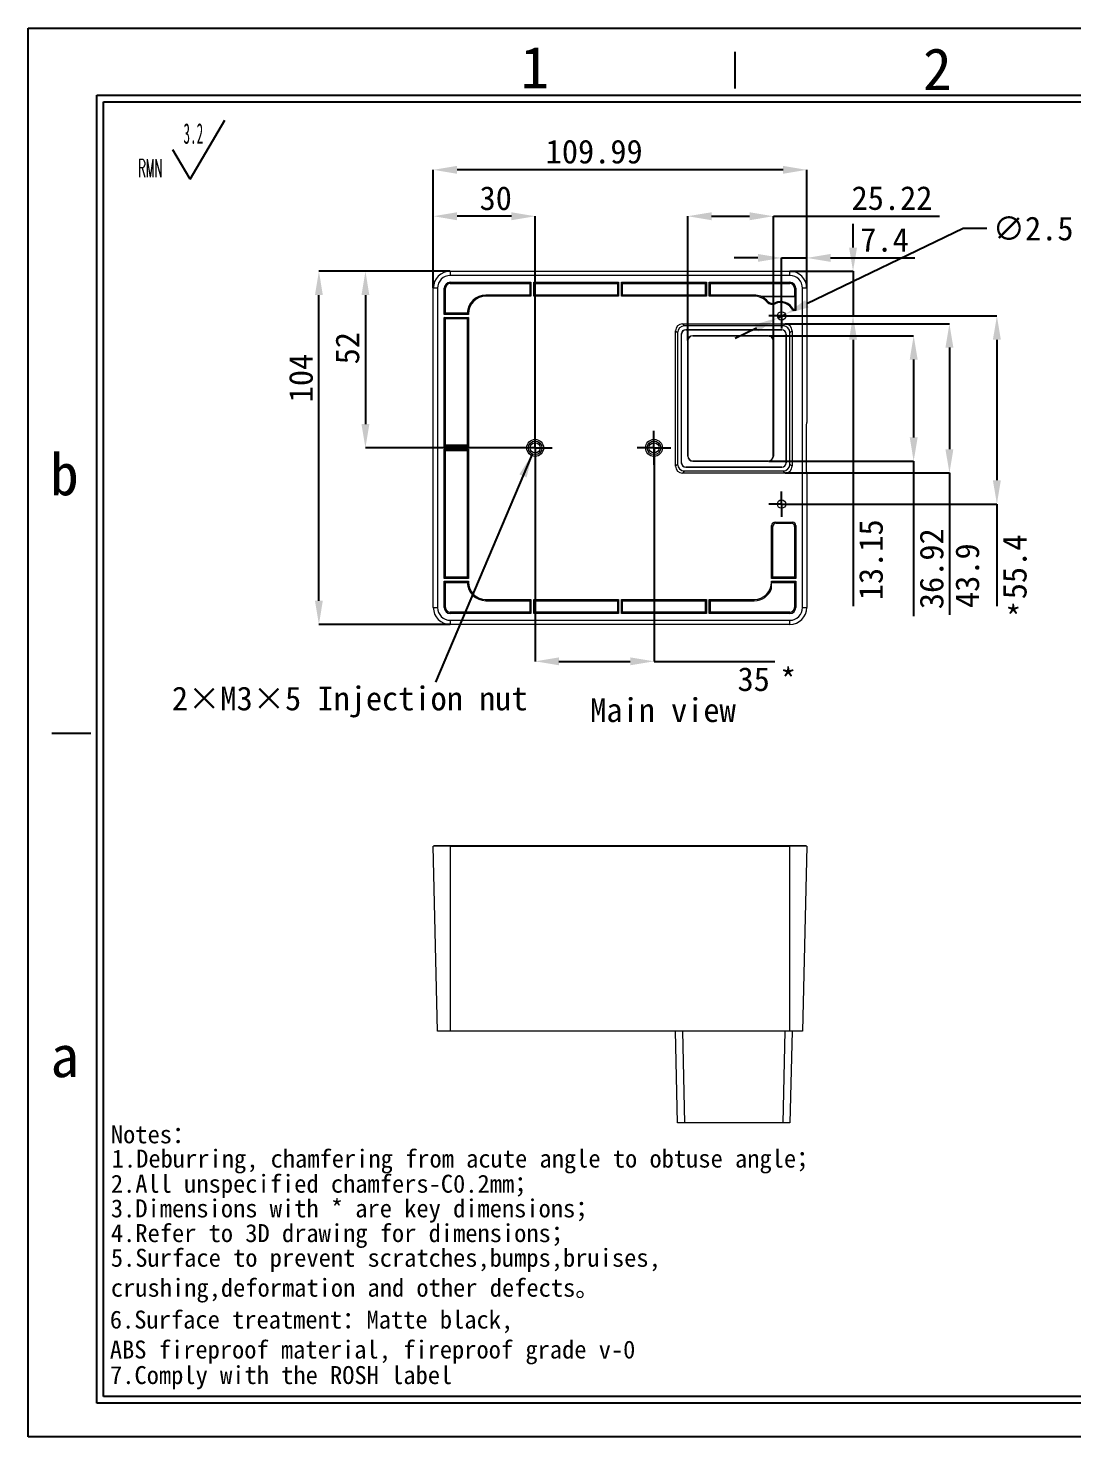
# Model space of a CAD drawing. Header units: millimetres. Extents: x 2 to 295, y 1 to 209.
# Drawn here: x 1.6 to 155.3, y 1.3 to 208.7 of the extents above; entities that cross this region are included whole.
import ezdxf

# ---------------------------------------------------------------- set-up
doc = ezdxf.new("R2010")
doc.units = ezdxf.units.MM
doc.header["$PDSIZE"] = -1
doc.layers.add('SLD-0', color=179, linetype='Continuous')
doc.layers.add('蓝色线', color=5, linetype='Continuous', lineweight=15)
doc.styles.add('C', font='simfang.ttf')
doc.styles.add('SLDTEXTSTYLE1', font='TXT', dxfattribs={"width": 0.469, "bigfont": 'bigfont'})
doc.styles.add('SLDTEXTSTYLE2', font='TXT', dxfattribs={"width": 0.469})
doc.dimstyles.new('SLDDIMSTYLE0', dxfattribs={"dimtxt": 3.5, "dimasz": 3.5, "dimexe": 0, "dimexo": 0.0625, "dimgap": 0.875, "dimtad": 2, "dimlfac": 2, "dimrnd": 1e-09, "dimzin": 12, "dimdsep": 46, "dimtxsty": 'SLDTEXTSTYLE2', "dimsah": 1, "dimcen": 0.09, "dimadec": 0, "dimazin": 3, "dimtfac": 1, "dimtofl": 0, "dimtmove": 0, "dimatfit": 3, "dimfxl": 1, "dimfrac": 2, "dimtolj": 1, "dimtzin": 12, "dimarcsym": 0})
doc.dimstyles.new('SLDDIMSTYLE1', dxfattribs={"dimtxt": 3.5, "dimasz": 3.5, "dimexe": 0, "dimexo": 0.0625, "dimgap": 0.875, "dimtad": 0, "dimtih": 1, "dimtoh": 1, "dimlfac": 2, "dimrnd": 1e-09, "dimzin": 12, "dimdsep": 46, "dimtxsty": 'SLDTEXTSTYLE2', "dimsah": 1, "dimcen": 0, "dimadec": 0, "dimazin": 3, "dimtfac": 1, "dimtmove": 0, "dimatfit": 3, "dimfxl": 1, "dimfrac": 2, "dimtolj": 1, "dimtzin": 12, "dimarcsym": 0})
doc.dimstyles.new('SLDDIMSTYLE2', dxfattribs={"dimtxt": 3.5, "dimasz": 3.5, "dimexe": 0, "dimexo": 0.0625, "dimgap": 0.875, "dimtad": 2, "dimlfac": 2, "dimrnd": 1e-09, "dimzin": 12, "dimdsep": 46, "dimtxsty": 'SLDTEXTSTYLE2', "dimsah": 1, "dimcen": 0.09, "dimadec": 0, "dimazin": 3, "dimtfac": 1, "dimtmove": 0, "dimatfit": 0, "dimfxl": 1, "dimfrac": 2, "dimtolj": 1, "dimtzin": 12, "dimarcsym": 0})
doc.dimstyles.new('SLDDIMSTYLE3', dxfattribs={"dimtxt": 0.18, "dimasz": 3.5, "dimexe": 0, "dimexo": 0.0625, "dimgap": 0, "dimtad": 0, "dimtih": 1, "dimtoh": 1, "dimdec": 0, "dimrnd": 1e-09, "dimzin": 0, "dimdsep": 46, "dimtxsty": 'Standard', "dimsah": 1, "dimcen": 0.09, "dimadec": 0, "dimazin": 0, "dimtfac": 3.5, "dimtdec": 0, "dimtofl": 0, "dimtmove": 0, "dimatfit": 3, "dimfxl": 1, "dimfrac": 2, "dimtolj": 1, "dimtzin": 0, "dimarcsym": 0})

# ---------------------------------------------------------------- blocks, each defined once
blk = doc.blocks.new('SW_NOTE_0')
at = {"layer": 'SLD-0', "color": 0, "attachment_point": 1, "style": 'C'}
for s, insert, char_height in [('Notes：', (1.64, 15.96), 2.646), ('1.Deburring, chamfering from acute angle to obtuse angle；', (1.77, 12.39), 2.6458), ('2.All unspecified chamfers-C0.2mm；', (1.64, 8.69), 2.6458), ('3.{\\fSimSun|b0|i0|c134|p2;Dimensions with * are key dimensions}；', (1.64, 5.06), 2.6458), ('4.Refer to 3D drawing for dimensions；', (1.64, 1.42), 2.6458), ('5.Surface to prevent scratches,bumps,bruises,\\Pcrushing,deformation and other defects。', (1.64, -2.21), 2.6458), ('6.Surface treatment：Matte black, \\PABS fireproof material, fireproof grade v-0', (1.49, -11.31), 2.6458), ('7.Comply with the ROSH label', (1.52, -19.48), 2.6458)]:
    blk.add_mtext(s, dxfattribs=dict(at, insert=insert, char_height=char_height))
blk = doc.blocks.new('SW_NOTE_1')
at = {"layer": 'SLD-0', "color": 0}
for q in [(12.74, 9.16), (5.08, 4.83)]:
    blk.add_line((7.63, 0.49), q, dxfattribs=at)
at = {"layer": 'SLD-0', "color": 0, "attachment_point": 1}
for s, insert, char_height, style in [('3.2', (6.67, 8.73), 3.032, 'SLDTEXTSTYLE2'), ('{\\Ftxt,bigfont|c134;RMN}', (0, 3.41), 2.6458, 'SLDTEXTSTYLE1')]:
    blk.add_mtext(s, dxfattribs=dict(at, insert=insert, char_height=char_height, style=style))
blk = doc.blocks.new('_D')
at = {"layer": 'Defpoints', "color": 0}
for p in [(44.41, 172.89), (63.76, 172.89), (63.76, 120.89)]:
    blk.add_point(p, dxfattribs=at)
at = {"layer": 'SLD-0', "color": 0, "lineweight": -2}
for p, q in [((63.7, 172.89), (44.41, 172.89)), ((44.41, 124.39), (44.41, 169.39)), ((63.7, 120.89), (44.41, 120.89))]:
    blk.add_line(p, q, dxfattribs=at)
at = {"layer": 'SLD-0', "color": 0}
for points in [[(43.83, 169.39), (44.99, 169.39), (44.41, 172.89)], [(43.83, 124.39), (44.99, 124.39), (44.41, 120.89)]]:
    blk.add_solid(points, dxfattribs=at)
at = {"layer": 'SLD-0', "color": 0, "insert": (40, 157.17), "char_height": 3.5, "attachment_point": 2, "rotation": 90, "style": 'C'}
blk.add_mtext('\\A1;104', dxfattribs=at)
blk = doc.blocks.new('_D_1')
at = {"layer": 'Defpoints', "color": 0}
for p in [(93.76, 146.89), (76.26, 144.39), (93.76, 115.46)]:
    blk.add_point(p, dxfattribs=at)
at = {"layer": '蓝色线', "color": 0, "lineweight": -2}
for p, q in [((93.76, 146.82), (93.76, 115.46)), ((76.26, 144.32), (76.26, 115.46)), ((79.76, 115.46), (90.26, 115.46)), ((93.76, 115.46), (111.56, 115.46))]:
    blk.add_line(p, q, dxfattribs=at)
at = {"layer": '蓝色线', "color": 0}
for points in [[(79.76, 116.04), (79.76, 114.88), (76.26, 115.46)], [(90.26, 116.04), (90.26, 114.88), (93.76, 115.46)]]:
    blk.add_solid(points, dxfattribs=at)
at = {"layer": '蓝色线', "color": 0, "insert": (108.44, 114.59), "char_height": 3.5, "attachment_point": 2, "style": 'C'}
blk.add_mtext('\\A1;35', dxfattribs=at)
blk = doc.blocks.new('_D_2')
at = {"layer": 'Defpoints', "color": 0}
for p in [(111.34, 180.99), (98.73, 162.64), (111.34, 162.64)]:
    blk.add_point(p, dxfattribs=at)
at = {"layer": 'SLD-0', "color": 0, "lineweight": -2}
for p, q in [((98.73, 162.7), (98.73, 180.99)), ((102.23, 180.99), (107.84, 180.99)), ((111.34, 162.7), (111.34, 180.99)), ((111.34, 180.99), (135.79, 180.99))]:
    blk.add_line(p, q, dxfattribs=at)
at = {"layer": 'SLD-0', "color": 0}
for points in [[(102.23, 181.57), (102.23, 180.4), (98.73, 180.99)], [(107.84, 181.57), (107.84, 180.4), (111.34, 180.99)]]:
    blk.add_solid(points, dxfattribs=at)
at = {"layer": 'SLD-0', "color": 0, "insert": (128.81, 185.42), "char_height": 3.5, "attachment_point": 2, "style": 'C'}
blk.add_mtext('\\A1;25.22', dxfattribs=at)
blk = doc.blocks.new('_D_3')
at = {"layer": 'Defpoints', "color": 0}
for p in [(110.58, 163.39), (110.58, 144.93), (132, 144.93)]:
    blk.add_point(p, dxfattribs=at)
at = {"layer": 'SLD-0', "color": 0, "lineweight": -2}
for p, q in [((110.65, 163.39), (132, 163.39)), ((132, 159.89), (132, 148.43)), ((110.65, 144.93), (132, 144.93)), ((132, 144.93), (132, 122.12))]:
    blk.add_line(p, q, dxfattribs=at)
at = {"layer": 'SLD-0', "color": 0}
for points in [[(131.42, 159.89), (132.59, 159.89), (132, 163.39)], [(131.42, 148.43), (132.59, 148.43), (132, 144.93)]]:
    blk.add_solid(points, dxfattribs=at)
at = {"layer": 'SLD-0', "color": 0, "insert": (132.88, 129.09), "char_height": 3.5, "attachment_point": 2, "rotation": 90, "style": 'C'}
blk.add_mtext('\\A1;36.92', dxfattribs=at)
blk = doc.blocks.new('_D_4')
at = {"layer": 'Defpoints', "color": 0}
for p in [(113.08, 165.14), (113.08, 143.19), (137.27, 143.19)]:
    blk.add_point(p, dxfattribs=at)
at = {"layer": 'SLD-0', "color": 0, "lineweight": -2}
for p, q in [((113.15, 165.14), (137.27, 165.14)), ((137.27, 161.64), (137.27, 146.69)), ((113.15, 143.19), (137.27, 143.19)), ((137.27, 143.19), (137.27, 122.31))]:
    blk.add_line(p, q, dxfattribs=at)
at = {"layer": 'SLD-0', "color": 0}
for points in [[(136.68, 161.64), (137.85, 161.64), (137.27, 165.14)], [(136.68, 146.69), (137.85, 146.69), (137.27, 143.19)]]:
    blk.add_solid(points, dxfattribs=at)
at = {"layer": 'SLD-0', "color": 0, "insert": (138.14, 128.07), "char_height": 3.5, "attachment_point": 2, "rotation": 90, "style": 'C'}
blk.add_mtext('\\A1;43.9', dxfattribs=at)
blk = doc.blocks.new('_D_5')
at = {"layer": 'Defpoints', "color": 0}
for p in [(114.43, 166.31), (114.43, 138.61), (144.26, 138.61)]:
    blk.add_point(p, dxfattribs=at)
at = {"layer": '蓝色线', "color": 0, "lineweight": -2}
for p, q in [((114.5, 166.31), (144.26, 166.31)), ((144.26, 162.81), (144.26, 142.11)), ((114.5, 138.61), (144.26, 138.61)), ((144.26, 138.61), (144.26, 123.6))]:
    blk.add_line(p, q, dxfattribs=at)
at = {"layer": '蓝色线', "color": 0}
for points in [[(143.67, 162.81), (144.84, 162.81), (144.26, 166.31)], [(143.67, 142.11), (144.84, 142.11), (144.26, 138.61)]]:
    blk.add_solid(points, dxfattribs=at)
at = {"layer": '蓝色线', "color": 0, "insert": (145.13, 129.36), "char_height": 3.5, "attachment_point": 2, "rotation": 90, "style": 'C'}
blk.add_mtext('\\A1;55.4', dxfattribs=at)
blk = doc.blocks.new('_D_6')
at = {"layer": 'Defpoints', "color": 0}
for p in [(61.26, 187.82), (61.26, 170.39), (116.26, 170.39)]:
    blk.add_point(p, dxfattribs=at)
at = {"layer": 'SLD-0', "color": 0, "lineweight": -2}
for p, q in [((61.26, 170.45), (61.26, 187.82)), ((112.76, 187.82), (64.76, 187.82)), ((116.26, 170.45), (116.26, 187.82))]:
    blk.add_line(p, q, dxfattribs=at)
at = {"layer": 'SLD-0', "color": 0}
for points in [[(64.76, 188.4), (64.76, 187.24), (61.26, 187.82)], [(112.76, 188.4), (112.76, 187.24), (116.26, 187.82)]]:
    blk.add_solid(points, dxfattribs=at)
at = {"layer": 'SLD-0', "color": 0, "insert": (84.95, 192.26), "char_height": 3.5, "attachment_point": 2, "style": 'C'}
blk.add_mtext('\\A1;109.99', dxfattribs=at)
blk = doc.blocks.new('_D_7')
at = {"layer": 'Defpoints', "color": 0}
for p in [(112, 166.04), (113.12, 166.58)]:
    blk.add_point(p, dxfattribs=at)
at = {"layer": 'SLD-0', "color": 0, "lineweight": -2}
for p, q in [((139.27, 179.16), (116.28, 168.1)), ((142.77, 179.16), (139.27, 179.16)), ((112, 166.04), (113.12, 166.58)), ((108.84, 164.52), (105.69, 163.01))]:
    blk.add_line(p, q, dxfattribs=at)
at = {"layer": 'SLD-0', "color": 0}
for points in [[(116.02, 168.63), (116.53, 167.57), (113.12, 166.58)], [(108.59, 165.05), (109.09, 164), (112, 166.04)]]:
    blk.add_solid(points, dxfattribs=at)
at = {"layer": 'SLD-0', "color": 0, "insert": (143.64, 180.94), "char_height": 3.5, "attachment_point": 1, "style": 'C'}
blk.add_mtext('\\A1;∅2.5', dxfattribs=at)
blk = doc.blocks.new('_D_8')
at = {"layer": 'Defpoints', "color": 0}
for p in [(116.26, 174.85), (116.26, 170.39), (112.56, 168.19)]:
    blk.add_point(p, dxfattribs=at)
at = {"layer": 'SLD-0', "color": 0, "lineweight": -2}
for p, q in [((109.06, 174.85), (105.56, 174.85)), ((112.56, 168.25), (112.56, 174.85)), ((112.56, 174.85), (116.26, 174.85)), ((116.26, 170.45), (116.26, 174.85)), ((119.76, 174.85), (132.19, 174.85))]:
    blk.add_line(p, q, dxfattribs=at)
at = {"layer": 'SLD-0', "color": 0}
for points in [[(109.06, 175.43), (109.06, 174.27), (112.56, 174.85)], [(119.76, 175.43), (119.76, 174.27), (116.26, 174.85)]]:
    blk.add_solid(points, dxfattribs=at)
at = {"layer": 'SLD-0', "color": 0, "insert": (127.72, 179.28), "char_height": 3.5, "attachment_point": 2, "style": 'C'}
blk.add_mtext('\\A1;7.4', dxfattribs=at)
blk = doc.blocks.new('_D_9')
at = {"layer": 'Defpoints', "color": 0}
for p in [(113.76, 172.88), (123.07, 172.88), (114.43, 166.31)]:
    blk.add_point(p, dxfattribs=at)
at = {"layer": 'SLD-0', "color": 0, "lineweight": -2}
for p, q in [((123.07, 176.38), (123.07, 179.88)), ((113.82, 172.88), (123.07, 172.88)), ((123.07, 172.88), (123.07, 166.31)), ((114.5, 166.31), (123.07, 166.31)), ((123.07, 162.81), (123.07, 123.58))]:
    blk.add_line(p, q, dxfattribs=at)
at = {"layer": 'SLD-0', "color": 0}
for points in [[(122.49, 176.38), (123.66, 176.38), (123.07, 172.88)], [(122.49, 162.81), (123.66, 162.81), (123.07, 166.31)]]:
    blk.add_solid(points, dxfattribs=at)
at = {"layer": 'SLD-0', "color": 0, "insert": (123.95, 130.41), "char_height": 3.5, "attachment_point": 2, "rotation": 90, "style": 'C'}
blk.add_mtext('\\A1;13.15', dxfattribs=at)
blk = doc.blocks.new('_D_10')
at = {"layer": 'Defpoints', "color": 0}
for p in [(63.76, 172.88), (51.26, 146.89), (73.76, 146.89)]:
    blk.add_point(p, dxfattribs=at)
at = {"layer": 'SLD-0', "color": 0, "lineweight": -2}
for p, q in [((63.7, 172.88), (51.26, 172.88)), ((51.26, 169.38), (51.26, 150.39)), ((73.7, 146.89), (51.26, 146.89))]:
    blk.add_line(p, q, dxfattribs=at)
at = {"layer": 'SLD-0', "color": 0}
for points in [[(50.68, 169.38), (51.84, 169.38), (51.26, 172.88)], [(50.68, 150.39), (51.84, 150.39), (51.26, 146.89)]]:
    blk.add_solid(points, dxfattribs=at)
at = {"layer": 'SLD-0', "color": 0, "insert": (46.85, 161.56), "char_height": 3.5, "attachment_point": 2, "rotation": 90, "style": 'C'}
blk.add_mtext('\\A1;52', dxfattribs=at)
blk = doc.blocks.new('_D_11')
at = {"layer": 'Defpoints', "color": 0}
for p in [(61.26, 180.99), (61.26, 170.39), (76.26, 149.39)]:
    blk.add_point(p, dxfattribs=at)
at = {"layer": 'SLD-0', "color": 0, "lineweight": -2}
for p, q in [((61.26, 170.45), (61.26, 180.99)), ((72.76, 180.99), (64.76, 180.99)), ((76.26, 149.45), (76.26, 180.99))]:
    blk.add_line(p, q, dxfattribs=at)
at = {"layer": 'SLD-0', "color": 0}
for points in [[(64.76, 181.57), (64.76, 180.4), (61.26, 180.99)], [(72.76, 181.57), (72.76, 180.4), (76.26, 180.99)]]:
    blk.add_solid(points, dxfattribs=at)
at = {"layer": 'SLD-0', "color": 0, "insert": (70.45, 185.4), "char_height": 3.5, "attachment_point": 2, "style": 'C'}
blk.add_mtext('\\A1;30', dxfattribs=at)
blk = doc.blocks.new('SW_NOTE_4')
at = {"layer": 'SLD-0', "color": 0, "insert": (-22.17, 1.98), "char_height": 3.5, "attachment_point": 1, "style": 'C'}
blk.add_mtext('2×M3×5 Injection nut', dxfattribs=at)
blk = doc.blocks.new('SW_CENTERMARKSYMBOL_0')
at = {"layer": 'SLD-0', "color": 0}
for p, q in [((0, 1.25), (0, 2.5)), ((-1.25, 0), (-2.5, 0)), ((0, 0), (-1.25, 0)), ((0, 0), (0, 1.25)), ((0, 0), (0, -1.25)), ((0, 0), (1.25, 0)), ((1.25, 0), (2.5, 0)), ((0, -1.25), (0, -2.5))]:
    blk.add_line(p, q, dxfattribs=at)
blk = doc.blocks.new('SW_CENTERMARKSYMBOL_1')
at = {"layer": 'SLD-0', "color": 0}
for p, q in [((-1.25, 0), (-1.875, 0)), ((0, 0), (-1.25, 0)), ((0, 1.25), (0, 1.875)), ((0, 0), (0, 1.25)), ((0, 0), (0, -1.25)), ((0, 0), (1.25, 0)), ((1.25, 0), (1.875, 0)), ((0, -1.25), (0, -1.875))]:
    blk.add_line(p, q, dxfattribs=at)
blk = doc.blocks.new('SW_CENTERMARKSYMBOL_2')
at = {"layer": 'SLD-0', "color": 0}
for p, q in [((-1.25, 0), (-1.875, 0)), ((0, 0), (-1.25, 0)), ((0, 1.25), (0, 1.875)), ((0, 0), (0, 1.25)), ((0, 0), (0, -1.25)), ((0, 0), (1.25, 0)), ((1.25, 0), (1.875, 0)), ((0, -1.25), (0, -1.875))]:
    blk.add_line(p, q, dxfattribs=at)
blk = doc.blocks.new('SW_CENTERMARKSYMBOL_3')
at = {"layer": 'SLD-0', "color": 0}
for p, q in [((0, 1.25), (0, 2.5)), ((-1.25, 0), (-2.5, 0)), ((0, 0), (-1.25, 0)), ((0, 0), (0, 1.25)), ((0, 0), (0, -1.25)), ((0, 0), (1.25, 0)), ((1.25, 0), (2.5, 0)), ((0, -1.25), (0, -2.5))]:
    blk.add_line(p, q, dxfattribs=at)

msp = doc.modelspace()

# ---------------------------------------------------------------- linework, layer by layer
at = {"color": 7, "linetype": 'Continuous', "lineweight": 15}
for p, q in [((63.7585, 172.8845), (63.7585, 172.2672)), ((63.7585, 172.8845), (113.7585, 172.8845)), ((113.7585, 172.2672), (63.7585, 172.2672)), ((113.7585, 172.2672), (113.7585, 172.8845)), ((61.8781, 170.3867), (61.2608, 170.3867)), ((61.2608, 123.3867), (61.2608, 170.3867)), ((61.8781, 170.3867), (61.8781, 123.3867)), ((62.8783, 166.5242), (62.8783, 170.3867)), ((62.8783, 170.3867), (63.0508, 170.3867)), ((63.0508, 166.6967), (63.0508, 170.3867)), ((63.7585, 171.0945), (63.7585, 171.267)), ((63.7585, 171.267), (75.621, 171.267)), ((63.7585, 171.0945), (75.4486, 171.0945)), ((75.4486, 171.0945), (75.621, 171.267)), ((75.4486, 171.0945), (75.4486, 169.3842)), ((75.621, 171.267), (75.621, 169.2117)), ((76.046, 171.267), (88.546, 171.267)), ((76.046, 171.267), (76.2185, 171.0945)), ((76.046, 169.2117), (76.046, 171.267)), ((76.2185, 171.0945), (88.3736, 171.0945)), ((76.2185, 169.3842), (76.2185, 171.0945)), ((88.3736, 171.0945), (88.546, 171.267)), ((88.3736, 171.0945), (88.3736, 169.3842)), ((88.546, 171.267), (88.546, 169.2117)), ((88.971, 171.267), (89.1435, 171.0945)), ((88.971, 171.267), (101.471, 171.267)), ((88.971, 169.2117), (88.971, 171.267)), ((89.1435, 171.0945), (101.2986, 171.0945)), ((89.1435, 169.3842), (89.1435, 171.0945)), ((101.2986, 171.0945), (101.471, 171.267)), ((101.2986, 171.0945), (101.2986, 169.3842)), ((101.471, 171.267), (101.471, 169.2117)), ((101.896, 171.267), (113.7585, 171.267)), ((101.896, 171.267), (102.0685, 171.0945)), ((101.896, 169.2117), (101.896, 171.267)), ((102.0685, 171.0945), (113.7585, 171.0945)), ((102.0685, 169.3842), (102.0685, 171.0945)), ((113.7585, 171.267), (113.7585, 171.0945)), ((114.4663, 170.3867), (114.4663, 169.2092)), ((114.4663, 170.3867), (114.6388, 170.3867)), ((114.6388, 170.3867), (114.6388, 167.0992)), ((115.639, 123.3867), (115.639, 170.3867)), ((116.2563, 170.3867), (115.639, 170.3867)), ((116.2563, 170.3867), (116.2563, 150.6345)), ((69.0085, 169.3842), (69.0085, 169.2117)), ((75.4486, 169.3842), (69.0085, 169.3842)), ((75.621, 169.2117), (69.0085, 169.2117)), ((75.621, 169.2117), (75.4486, 169.3842)), ((76.2185, 169.3842), (76.046, 169.2117)), ((88.546, 169.2117), (76.046, 169.2117)), ((88.3736, 169.3842), (76.2185, 169.3842)), ((88.546, 169.2117), (88.3736, 169.3842)), ((89.1435, 169.3842), (88.971, 169.2117)), ((101.471, 169.2117), (88.971, 169.2117)), ((101.2986, 169.3842), (89.1435, 169.3842)), ((101.471, 169.2117), (101.2986, 169.3842)), ((102.0685, 169.3842), (101.896, 169.2117)), ((108.5085, 169.2117), (101.896, 169.2117)), ((108.5085, 169.3842), (102.0685, 169.3842)), ((108.5085, 169.3842), (108.5085, 169.2117)), ((109.4734, 169.2092), (109.4689, 169.1843)), ((109.4689, 169.1843), (114.4912, 169.1843)), ((109.4734, 169.2092), (114.4663, 169.2092)), ((110.4372, 168.3429), (110.5476, 168.4407)), ((111.5394, 168.2296), (111.6005, 168.0954)), ((114.4912, 169.1843), (114.4663, 169.2092)), ((114.4912, 169.1843), (114.4912, 167.2468)), ((62.8783, 166.5242), (63.0508, 166.6967)), ((66.4335, 166.5242), (62.8783, 166.5242)), ((62.8783, 147.0992), (62.8783, 166.0992)), ((62.8783, 166.0992), (66.4335, 166.0992)), ((63.0508, 165.9268), (62.8783, 166.0992)), ((66.2617, 166.6967), (63.0508, 166.6967)), ((63.0508, 147.2717), (63.0508, 165.9268)), ((63.0508, 165.9268), (66.2611, 165.9268)), ((66.4335, 166.0992), (66.2611, 165.9268)), ((66.2611, 165.9268), (66.2611, 147.2717)), ((66.321, 166.6367), (66.2617, 166.6967)), ((66.321, 166.6367), (66.4335, 166.5242)), ((66.321, 166.6367), (66.4335, 166.6367)), ((66.4335, 166.6367), (66.4335, 166.5242)), ((66.4335, 166.0992), (66.4335, 147.0992)), ((114.6388, 167.0992), (114.1964, 167.0992)), ((114.2905, 167.2468), (114.4912, 167.2468)), ((114.6388, 167.0992), (114.4912, 167.2468)), ((97.2399, 163.8306), (96.9335, 164.137)), ((96.9335, 144.1865), (96.9335, 164.137)), ((97.2399, 163.8306), (97.2399, 144.4928)), ((97.9333, 165.1367), (98.2396, 164.8304)), ((97.9333, 165.1367), (113.0838, 165.1367)), ((112.7774, 164.8304), (98.2396, 164.8304)), ((112.5835, 164.2867), (98.4335, 164.2867)), ((98.4335, 164.2629), (98.4335, 164.2867)), ((98.4335, 164.2629), (112.5835, 164.2629)), ((112.5835, 164.2629), (112.5835, 164.2867)), ((112.7774, 164.8304), (113.0838, 165.1367)), ((114.0835, 164.137), (113.7772, 163.8306)), ((113.7772, 144.4928), (113.7772, 163.8306)), ((114.0835, 164.137), (114.0835, 144.1865)), ((97.7835, 163.6367), (97.7835, 144.6867)), ((97.8074, 163.6367), (97.7835, 163.6367)), ((97.8074, 144.6867), (97.8074, 163.6367)), ((98.729, 145.6867), (98.729, 162.6367)), ((98.7483, 162.6367), (98.729, 162.6367)), ((98.7483, 162.6367), (98.7483, 145.6867)), ((99.4835, 163.372), (99.4835, 163.3913)), ((99.4835, 163.3913), (110.5835, 163.3913)), ((110.5835, 163.372), (99.4835, 163.372)), ((110.5835, 163.372), (110.5835, 163.3913)), ((111.3188, 162.6367), (111.3381, 162.6367)), ((111.3188, 145.6867), (111.3188, 162.6367)), ((111.3381, 162.6367), (111.3381, 145.6867)), ((113.2097, 163.6367), (113.2335, 163.6367)), ((113.2097, 163.6367), (113.2097, 144.6867)), ((113.2335, 144.6867), (113.2335, 163.6367)), ((116.1848, 149.5854), (116.1848, 144.1881)), ((116.207, 150.5852), (116.2563, 150.6345)), ((62.8783, 147.0992), (63.0508, 147.2717)), ((66.2611, 147.2717), (63.0508, 147.2717)), ((66.2611, 147.2717), (66.4335, 147.0992)), ((66.4335, 147.0992), (62.8783, 147.0992)), ((62.8783, 127.6742), (62.8783, 146.6742)), ((63.0508, 146.5018), (62.8783, 146.6742)), ((62.8783, 146.6742), (66.4335, 146.6742)), ((63.0508, 127.8467), (63.0508, 146.5018)), ((63.0508, 146.5018), (66.2611, 146.5018)), ((66.4335, 146.6742), (66.2611, 146.5018)), ((66.2611, 146.5018), (66.2611, 127.8467)), ((66.4335, 146.6742), (66.4335, 127.6742)), ((98.7483, 145.6867), (98.729, 145.6867)), ((111.3188, 145.6867), (111.3381, 145.6867)), ((96.9335, 144.1865), (97.2399, 144.4928)), ((97.8074, 144.6867), (97.7835, 144.6867)), ((98.2396, 143.4931), (97.9333, 143.1867)), ((113.0838, 143.1867), (97.9333, 143.1867)), ((98.2396, 143.4931), (112.7774, 143.4931)), ((98.4335, 144.0606), (98.4335, 144.0367)), ((112.5835, 144.0606), (98.4335, 144.0606)), ((98.4335, 144.0367), (112.5835, 144.0367)), ((99.4835, 144.9515), (99.4835, 144.9322)), ((99.4835, 144.9515), (110.5835, 144.9515)), ((110.5835, 144.9322), (99.4835, 144.9322)), ((110.5835, 144.9515), (110.5835, 144.9322)), ((112.5835, 144.0606), (112.5835, 144.0367)), ((113.0838, 143.1867), (112.7774, 143.4931)), ((113.2097, 144.6867), (113.2335, 144.6867)), ((113.7772, 144.4928), (114.0835, 144.1865)), ((116.207, 143.1883), (116.2563, 143.139)), ((116.2563, 143.139), (116.2563, 123.3867)), ((111.0835, 127.6742), (111.0835, 135.4619)), ((111.256, 135.2894), (111.0835, 135.4619)), ((111.256, 127.8467), (111.256, 135.2894)), ((111.5834, 135.9617), (111.7559, 135.7893)), ((111.5834, 135.9617), (114.1389, 135.9617)), ((111.7559, 135.7893), (113.9664, 135.7893)), ((113.9664, 135.7893), (114.1389, 135.9617)), ((114.6388, 135.4619), (114.4663, 135.2894)), ((114.4663, 135.2894), (114.4663, 127.8467)), ((114.6388, 135.4619), (114.6388, 127.6742)), ((62.8783, 127.6742), (63.0508, 127.8467)), ((66.4335, 127.6742), (62.8783, 127.6742)), ((62.8783, 123.3867), (62.8783, 127.2492)), ((63.0508, 127.0768), (62.8783, 127.2492)), ((62.8783, 127.2492), (66.4335, 127.2492)), ((66.2611, 127.8467), (63.0508, 127.8467)), ((63.0508, 123.3867), (63.0508, 127.0768)), ((63.0508, 127.0768), (66.2617, 127.0768)), ((66.2611, 127.8467), (66.4335, 127.6742)), ((66.321, 127.1367), (66.2617, 127.0768)), ((66.4335, 127.2492), (66.321, 127.1367)), ((66.321, 127.1367), (66.4335, 127.1367)), ((66.4335, 127.2492), (66.4335, 127.1367)), ((111.0835, 127.6742), (111.256, 127.8467)), ((114.6388, 127.6742), (111.0835, 127.6742)), ((111.0835, 127.2492), (114.6388, 127.2492)), ((111.0835, 127.1367), (111.0835, 127.2492)), ((111.0835, 127.0768), (114.4663, 127.0768)), ((114.4663, 127.8467), (111.256, 127.8467)), ((114.4663, 127.8467), (114.6388, 127.6742)), ((114.6388, 127.2492), (114.4663, 127.0768)), ((114.4663, 127.0768), (114.4663, 123.3867)), ((114.6388, 127.2492), (114.6388, 123.3867)), ((69.0085, 124.3893), (69.0085, 124.5617)), ((69.0085, 124.5617), (75.621, 124.5617)), ((75.4486, 124.3893), (75.621, 124.5617)), ((75.621, 124.5617), (75.621, 122.5065)), ((76.046, 122.5065), (76.046, 124.5617)), ((76.046, 124.5617), (76.2185, 124.3893)), ((76.046, 124.5617), (88.546, 124.5617)), ((88.3736, 124.3893), (88.546, 124.5617)), ((88.546, 124.5617), (88.546, 122.5065)), ((88.971, 124.5617), (89.1435, 124.3893)), ((88.971, 124.5617), (101.471, 124.5617)), ((88.971, 122.5065), (88.971, 124.5617)), ((101.2986, 124.3893), (101.471, 124.5617)), ((101.471, 124.5617), (101.471, 122.5065)), ((101.896, 124.5617), (102.0685, 124.3893)), ((101.896, 124.5617), (108.5085, 124.5617)), ((101.896, 122.5065), (101.896, 124.5617)), ((108.5085, 124.3893), (108.5085, 124.5617)), ((61.2608, 123.3867), (61.8781, 123.3867)), ((63.0508, 123.3867), (62.8783, 123.3867)), ((63.7585, 122.5065), (63.7585, 122.679)), ((75.4486, 122.679), (63.7585, 122.679)), ((75.621, 122.5065), (63.7585, 122.5065)), ((69.0085, 124.3893), (75.4486, 124.3893)), ((75.4486, 124.3893), (75.4486, 122.679)), ((75.621, 122.5065), (75.4486, 122.679)), ((76.2185, 122.679), (76.046, 122.5065)), ((88.546, 122.5065), (76.046, 122.5065)), ((76.2185, 122.679), (76.2185, 124.3893)), ((76.2185, 124.3893), (88.3736, 124.3893)), ((88.3736, 122.679), (76.2185, 122.679)), ((88.3736, 124.3893), (88.3736, 122.679)), ((88.546, 122.5065), (88.3736, 122.679)), ((89.1435, 122.679), (88.971, 122.5065)), ((101.471, 122.5065), (88.971, 122.5065)), ((89.1435, 124.3893), (101.2986, 124.3893)), ((89.1435, 122.679), (89.1435, 124.3893)), ((101.2986, 122.679), (89.1435, 122.679)), ((101.2986, 124.3893), (101.2986, 122.679)), ((101.471, 122.5065), (101.2986, 122.679)), ((102.0685, 122.679), (101.896, 122.5065)), ((113.7585, 122.5065), (101.896, 122.5065)), ((102.0685, 124.3893), (108.5085, 124.3893)), ((102.0685, 122.679), (102.0685, 124.3893)), ((113.7585, 122.679), (102.0685, 122.679)), ((113.7585, 122.679), (113.7585, 122.5065)), ((114.6388, 123.3867), (114.4663, 123.3867)), ((115.639, 123.3867), (116.2563, 123.3867)), ((63.7585, 121.5063), (63.7585, 120.889)), ((63.7585, 121.5063), (113.7585, 121.5063)), ((113.7585, 120.889), (63.7585, 120.889)), ((113.7585, 120.889), (113.7585, 121.5063)), ((61.8781, 61.0267), (61.2608, 88.2267)), ((63.7585, 88.2267), (61.2608, 88.2267)), ((61.4063, 88.2267), (61.4085, 88.3267)), ((61.4085, 88.3267), (63.7585, 88.3267)), ((63.7585, 88.2267), (63.7585, 88.3267)), ((63.7585, 88.3267), (113.7585, 88.3267)), ((63.7585, 88.2267), (63.7585, 61.0267)), ((63.7585, 88.2267), (113.7585, 88.2267)), ((113.7585, 88.2267), (113.7585, 88.3267)), ((113.7585, 88.3267), (116.1085, 88.3267)), ((113.7585, 61.0267), (113.7585, 88.2267)), ((116.2563, 88.2267), (113.7585, 88.2267)), ((116.2563, 88.2267), (115.639, 61.0267)), ((116.1108, 88.2267), (116.1085, 88.3267)), ((63.7585, 61.0267), (61.8781, 61.0267)), ((113.7585, 61.0267), (63.7585, 61.0267)), ((97.2399, 47.5267), (96.9335, 61.0267)), ((97.9333, 61.0267), (98.2396, 47.5267)), ((112.7774, 47.5267), (113.0838, 61.0267)), ((115.639, 61.0267), (113.7585, 61.0267)), ((114.0835, 61.0267), (113.7772, 47.5267)), ((98.2396, 47.5267), (97.2399, 47.5267)), ((112.7774, 47.5267), (98.2396, 47.5267)), ((113.7772, 47.5267), (112.7774, 47.5267))]:
    msp.add_line(p, q, dxfattribs=at)
for centre, radius in [((112.5585, 166.3117), 0.625), ((76.2585, 146.8867), 1.25), ((76.2585, 146.8867), 1), ((76.2585, 146.8867), 0.75), ((93.7585, 146.8867), 1.25), ((93.7585, 146.8867), 1), ((93.7585, 146.8867), 0.75), ((112.5585, 138.6117), 0.625)]:
    msp.add_circle(centre, radius, dxfattribs=at)
for centre, radius, start, end in [((63.7585, 170.3867), 2.4977, 90, 180), ((63.7585, 170.3867), 1.8805, 90, 180), ((113.7585, 170.3867), 2.4977, 0, 90), ((113.7585, 170.3867), 1.8805, 360, 90), ((63.7585, 170.3867), 0.8802, 90, 180), ((63.7585, 170.3867), 0.7078, 90, 180), ((113.7585, 170.3867), 0.8802, 0, 90), ((113.7585, 170.3867), 0.7078, 0, 90), ((69.0085, 166.6367), 2.7475, 90, 178.749324), ((69.0085, 166.6367), 2.575, 90, 180), ((108.5085, 166.6367), 2.7475, 69.440009, 90), ((108.5085, 166.6367), 2.575, 41.497776, 90), ((108.5085, 166.6367), 2.7225, 41.497776, 69.344943), ((111.1861, 169.0055), 1, 221.497776, 294.479646), ((111.1861, 169.0055), 0.8525, 221.497776, 294.479646), ((112.4085, 166.3207), 2.0975, 26.200087, 114.479646), ((112.4085, 166.3207), 1.95, 23.531939, 114.479646), ((98.4335, 163.6367), 0.65, 90, 180), ((98.4335, 163.6367), 0.6262, 90, 180), ((112.5835, 163.6367), 0.65, 0, 90), ((112.5835, 163.6367), 0.6262, 0, 90), ((99.4835, 162.6367), 0.7545, 90, 180), ((99.4835, 162.6367), 0.7352, 90, 180), ((110.5835, 162.6367), 0.7545, 0, 90), ((110.5835, 162.6367), 0.7352, 0, 90), ((99.4835, 145.6867), 0.7545, 180, 270), ((99.4835, 145.6867), 0.7352, 180, 270), ((110.5835, 145.6867), 0.7545, 270, 0), ((110.5835, 145.6867), 0.7352, 270, 0), ((98.4335, 144.6867), 0.65, 180, 270), ((98.4335, 144.6867), 0.6262, 180, 270), ((112.5835, 144.6867), 0.65, 270, 0), ((112.5835, 144.6867), 0.6262, 270, 0), ((69.0085, 127.1367), 2.7475, 181.250676, 270), ((69.0085, 127.1367), 2.575, 180, 270), ((108.5085, 127.1367), 2.575, 270, 0), ((108.5085, 127.1367), 2.7475, 270, 339.590885), ((63.7585, 123.3867), 2.4977, 180, 270), ((63.7585, 123.3867), 1.8805, 180, 270), ((63.7585, 123.3867), 0.8802, 180, 270), ((63.7585, 123.3867), 0.7078, 180, 270), ((113.7585, 123.3867), 1.8805, 270, 0), ((113.7585, 123.3867), 2.4977, 270, 0), ((113.7585, 123.3867), 0.8802, 270, 0), ((113.7585, 123.3867), 0.7078, 270, 0)]:
    msp.add_arc(centre, radius, start, end, dxfattribs=at)
for centre, major_axis, ratio, start_param, end_param in [((97.9338, 164.1365), (0.7075, -0.7075), 0.99948542, 2.35645185, 3.92673346), ((98.2401, 163.8301), (0.7075, -0.7075), 0.99948542, 2.35645185, 3.92673346), ((112.7769, 163.8301), (-0.7075, -0.7075), 0.99948542, 2.35645185, 3.92673346), ((113.0833, 164.1365), (-0.7075, -0.7075), 0.99948542, 2.35645185, 3.92673346), ((116.2075, 149.5854), (0, 1), 0.02269317, 0.02268928, 1.57079633), ((97.9338, 144.187), (0.7075, 0.7075), 0.99948542, 2.35645185, 3.92673346), ((98.2401, 144.4934), (0.7075, 0.7075), 0.99948542, 2.35645185, 3.92673346), ((112.7769, 144.4934), (-0.7075, 0.7075), 0.99948542, 2.35645185, 3.92673346), ((113.0833, 144.187), (-0.7075, 0.7075), 0.99948542, 2.35645185, 3.92673346), ((116.2075, 144.1881), (0, 1), 0.02269317, 1.57079633, 3.11890337), ((111.5837, 135.4616), (0.3537, -0.3537), 0.99948542, 2.35645185, 3.92673346), ((111.7561, 135.2891), (0.3537, -0.3537), 0.99948542, 2.35645185, 3.92673346), ((113.9662, 135.2891), (-0.3537, -0.3537), 0.99948542, 2.35645185, 3.92673346), ((114.1386, 135.4616), (-0.3537, -0.3537), 0.99948542, 2.35645185, 3.92673346)]:
    msp.add_ellipse(centre, major_axis=major_axis, ratio=ratio, start_param=start_param, end_param=end_param, dxfattribs=at)
for points, knots in [([(114.2905, 167.2468), (114.2711, 167.2157), (114.2403, 167.1666), (114.2082, 167.1174), (114.1964, 167.0992)], [0, 0, 0, 0, 0.63083477, 1, 1, 1, 1]), ([(111.0835, 126.1786), (111.0835, 126.2092), (111.0835, 126.2858), (111.0835, 126.4099), (111.0835, 126.5453), (111.0835, 126.6558), (111.0835, 126.746), (111.0835, 126.8199), (111.0835, 126.8809), (111.0835, 126.9313), (111.0835, 126.9734), (111.0835, 127.0116), (111.0835, 127.046), (111.0835, 127.0795), (111.0835, 127.1056), (111.0835, 127.1249), (111.0835, 127.1345), (111.0835, 127.1367)], [0, 0, 0, 0, 0.17839429, 0.448119, 0.62878767, 0.74988876, 0.83114694, 0.88575662, 0.92254402, 0.9474152, 0.96432198, 0.9759122, 0.98668692, 0.99230572, 0.99628977, 0.99911241, 1, 1, 1, 1])]:
    msp.add_open_spline(points, degree=3, knots=knots, dxfattribs=at)
at = {"layer": 'SLD-0'}
for p, q in [((1.5907, 208.6737), (295.1066, 208.6737)), ((1.5907, 1.2938), (1.5907, 208.6737)), ((12.6748, 7.2189), (12.6748, 197.811)), ((12.6748, 197.811), (289.1814, 197.811)), ((289.1814, 7.2189), (12.6748, 7.2189)), ((295.1066, 1.2938), (1.5907, 1.2938))]:
    msp.add_line(p, q, dxfattribs=at)
at = {"layer": 'SLD-0', "color": 6, "linetype": 'Continuous'}
for p, q in [((105.701, 199.786), (105.701, 205.1695)), ((11.6873, 6.2314), (11.6873, 198.7985)), ((11.6873, 198.7985), (290.1689, 198.7985)), ((10.8046, 104.8527), (5.0681, 104.8527)), ((290.1689, 6.2314), (11.6873, 6.2314))]:
    msp.add_line(p, q, dxfattribs=at)

# ---------------------------------------------------------------- block references
at = {"layer": 'SLD-0'}
for name, p in [('SW_NOTE_1', (17.795, 185.9568)), ('SW_CENTERMARKSYMBOL_2', (112.5585, 166.3117)), ('SW_CENTERMARKSYMBOL_0', (76.2585, 146.8867)), ('SW_CENTERMARKSYMBOL_3', (93.7585, 146.8867)), ('SW_CENTERMARKSYMBOL_1', (112.5585, 138.6117)), ('SW_NOTE_4', (44.9283, 109.7647))]:
    msp.add_blockref(name, p, dxfattribs=at)
at = {"layer": 'SLD-0', "color": 5}
msp.add_blockref('SW_NOTE_0', (12.1296, 31.1883), dxfattribs=at)

# ---------------------------------------------------------------- texts
at = {"layer": 'SLD-0', "attachment_point": 1, "style": 'C'}
for s, insert, char_height in [('1', (74.111, 205.9712), 6.172), ('2', (133.3881, 205.7276), 6.172), ('b', (4.8346, 146.0918), 6.172), ('{\\C5;*}', (145.4739, 123.6678), 3.5), ('{\\C5;*}', (112.3334, 114.4486), 3.5), ('Main view', (84.3658, 110.0325), 3.5), ('a', (4.8798, 60.4234), 6.172)]:
    msp.add_mtext(s, dxfattribs=dict(at, insert=insert, char_height=char_height))

# ---------------------------------------------------------------- dimensions: what is measured, and where the dimension line sits
at = {"layer": 'SLD-0'}
for base, p1, p2, dimstyle, picture, middle in [((61.2608, 187.8206), (116.2563, 170.3867), (61.2608, 170.3867), 'SLDDIMSTYLE0', '_D_6', (84.9504, 187.8206)), ((61.2608, 180.9879), (76.2585, 149.3867), (61.2608, 170.3867), 'SLDDIMSTYLE2', '_D_11', (70.4535, 180.9879)), ((111.3381, 180.9879), (98.729, 162.6367), (111.3381, 162.6367), 'SLDDIMSTYLE0', '_D_2', (128.8081, 180.9879)), ((116.2563, 174.8484), (112.5585, 168.1867), (116.2563, 170.3867), 'SLDDIMSTYLE2', '_D_8', (127.7213, 174.8484))]:
    dim = msp.add_linear_dim(base=base, p1=p1, p2=p2, dimstyle=dimstyle, override={"dimtxsty": 'C'}, dxfattribs=at)
    dim.commit()
    dim.dimension.update_dxf_attribs({"geometry": picture, "text_midpoint": middle, "dimtype": 160})
dim = msp.add_diameter_dim_2p(p1=(111.9953, 166.0409), p2=(113.1218, 166.5826), dimstyle='SLDDIMSTYLE1', override={"dimtxsty": 'C'}, dxfattribs=at)
dim.commit()
dim.dimension.update_dxf_attribs({"geometry": '_D_7', "text_midpoint": (148.8954, 179.1559), "dimtype": 163})
for base, p1, p2, dimstyle, picture, middle in [((123.0726, 172.8845), (114.4335, 166.3117), (113.7585, 172.8845), 'SLDDIMSTYLE2', '_D_9', (123.0726, 130.4068)), ((44.4115, 172.8867), (63.7585, 120.8867), (63.7585, 172.8867), 'SLDDIMSTYLE0', '_D', (44.4115, 157.1653)), ((51.2608, 146.8867), (63.7585, 172.8845), (73.7585, 146.8867), 'SLDDIMSTYLE0', '_D_10', (51.2608, 161.5607)), ((137.2677, 143.1867), (113.0838, 165.1367), (113.0838, 143.1867), 'SLDDIMSTYLE0', '_D_4', (137.2677, 128.0747)), ((132.0045, 144.9322), (110.5835, 163.3913), (110.5835, 144.9322), 'SLDDIMSTYLE0', '_D_3', (132.0045, 129.0862))]:
    dim = msp.add_linear_dim(base=base, p1=p1, p2=p2, angle=90, dimstyle=dimstyle, override={"dimtxsty": 'C'}, dxfattribs=at)
    dim.commit()
    dim.dimension.update_dxf_attribs({"geometry": picture, "text_midpoint": middle, "dimtype": 160})
at = {"layer": '蓝色线'}
dim = msp.add_linear_dim(base=(144.2563, 138.6117), p1=(114.4335, 166.3117), p2=(114.4335, 138.6117), angle=90, dimstyle='SLDDIMSTYLE0', override={"dimtxsty": 'C'}, dxfattribs=at)
dim.commit()
dim.dimension.update_dxf_attribs({"geometry": '_D_5', "text_midpoint": (144.2563, 129.3567), "dimtype": 160})
dim = msp.add_linear_dim(base=(93.7585, 115.4608), p1=(76.2585, 144.3867), p2=(93.7585, 146.8867), dimstyle='SLDDIMSTYLE0', override={"dimtxsty": 'C'}, dxfattribs=at)
dim.commit()
dim.dimension.update_dxf_attribs({"geometry": '_D_1', "text_midpoint": (108.438, 115.4608), "dimtype": 160})

# ---------------------------------------------------------------- leaders
at = {"layer": 'SLD-0'}
msp.add_leader([(75.8313, 145.9826), (61.5848, 112.3737)], dimstyle='SLDDIMSTYLE3', override={"dimtxsty": 'C'}, dxfattribs=at)

doc.saveas('drawing.dxf')
